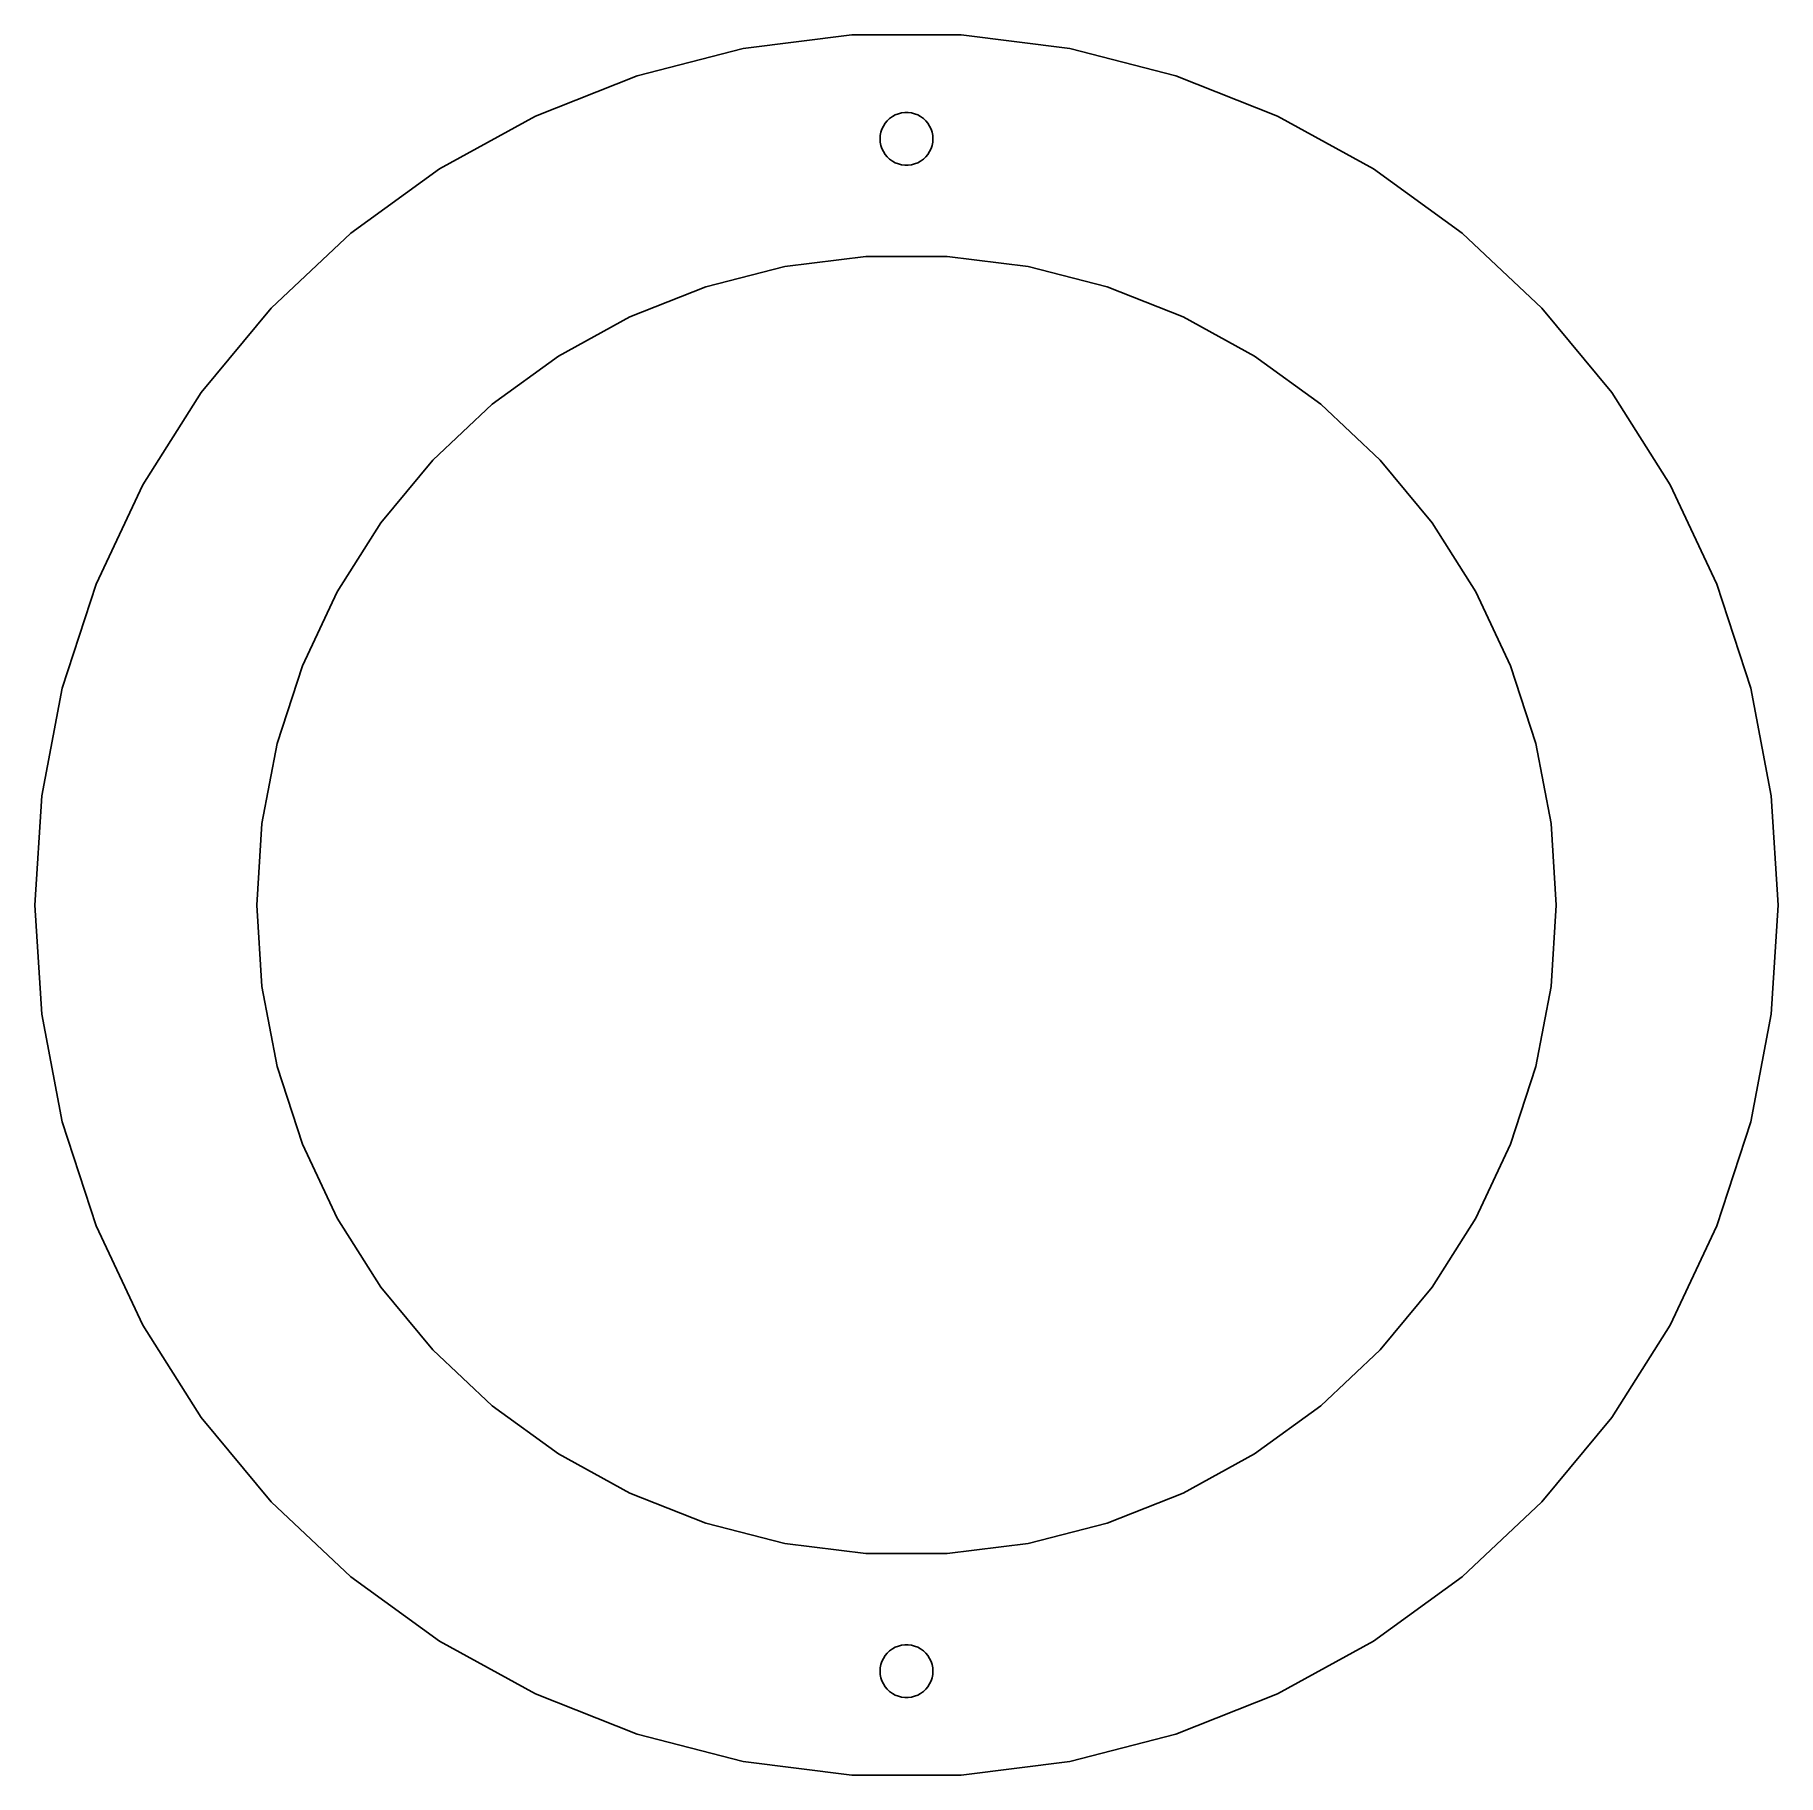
# Model space of a CAD drawing. Header units: metres. Extents: x -82 to 82, y -82 to 82.
import ezdxf

# ---------------------------------------------------------------- set-up
doc = ezdxf.new("R2010")
doc.units = ezdxf.units.M

msp = doc.modelspace()

# ---------------------------------------------------------------- linework, layer by layer
for p, q in [((-15.459, 81.0387), (-25.4939, 78.4622)), ((-5.18021, 82.3372), (-15.459, 81.0387)), ((5.18021, 82.3372), (-5.18021, 82.3372)), ((15.459, 81.0387), (5.18021, 82.3372)), ((25.4939, 78.4622), (15.459, 81.0387)), ((-25.4939, 78.4622), (-35.1268, 74.6482)), ((35.1268, 74.6482), (25.4939, 78.4622)), ((-35.1268, 74.6482), (-44.2057, 69.657)), ((-1.82242, 74.2114), (-1.59355, 74.4263)), ((-1.59355, 74.4263), (-1.33955, 74.6108)), ((-1.33955, 74.6108), (-1.06444, 74.7621)), ((-1.06444, 74.7621), (-0.772537, 74.8776)), ((-0.772537, 74.8776), (-0.468445, 74.9557)), ((-0.468445, 74.9557), (-0.156967, 74.9951)), ((-0.156967, 74.9951), (0.156967, 74.9951)), ((0.156967, 74.9951), (0.468445, 74.9557)), ((0.468445, 74.9557), (0.772537, 74.8776)), ((0.772537, 74.8776), (1.06444, 74.7621)), ((1.06444, 74.7621), (1.33955, 74.6108)), ((1.33955, 74.6108), (1.59355, 74.4263)), ((1.59355, 74.4263), (1.82242, 74.2114)), ((44.2057, 69.657), (35.1268, 74.6482)), ((-2.5, 72.5), (-2.48029, 72.8133)), ((-2.48029, 72.8133), (-2.42145, 73.1217)), ((-2.42145, 73.1217), (-2.32443, 73.4203)), ((-2.32443, 73.4203), (-2.19077, 73.7044)), ((-2.19077, 73.7044), (-2.02254, 73.9695)), ((-2.02254, 73.9695), (-1.82242, 74.2114)), ((1.82242, 74.2114), (2.02254, 73.9695)), ((2.02254, 73.9695), (2.19077, 73.7044)), ((2.19077, 73.7044), (2.32443, 73.4203)), ((2.32443, 73.4203), (2.42145, 73.1217)), ((2.42145, 73.1217), (2.48029, 72.8133)), ((2.48029, 72.8133), (2.5, 72.5)), ((-2.48029, 72.1867), (-2.5, 72.5)), ((-2.42145, 71.8783), (-2.48029, 72.1867)), ((-2.32443, 71.5797), (-2.42145, 71.8783)), ((-2.19077, 71.2956), (-2.32443, 71.5797)), ((-2.02254, 71.0305), (-2.19077, 71.2956)), ((-1.82242, 70.7886), (-2.02254, 71.0305)), ((2.02254, 71.0305), (1.82242, 70.7886)), ((2.19077, 71.2956), (2.02254, 71.0305)), ((2.32443, 71.5797), (2.19077, 71.2956)), ((2.42145, 71.8783), (2.32443, 71.5797)), ((2.48029, 72.1867), (2.42145, 71.8783)), ((2.5, 72.5), (2.48029, 72.1867)), ((-44.2057, 69.657), (-52.5875, 63.5673)), ((-1.59355, 70.5737), (-1.82242, 70.7886)), ((-1.33955, 70.3892), (-1.59355, 70.5737)), ((-1.06444, 70.2379), (-1.33955, 70.3892)), ((-0.772537, 70.1223), (-1.06444, 70.2379)), ((-0.468445, 70.0443), (-0.772537, 70.1223)), ((-0.156967, 70.0049), (-0.468445, 70.0443)), ((0.156967, 70.0049), (-0.156967, 70.0049)), ((0.468445, 70.0443), (0.156967, 70.0049)), ((0.772537, 70.1223), (0.468445, 70.0443)), ((1.06444, 70.2379), (0.772537, 70.1223)), ((1.33955, 70.3892), (1.06444, 70.2379)), ((1.59355, 70.5737), (1.33955, 70.3892)), ((1.82242, 70.7886), (1.59355, 70.5737)), ((52.5875, 63.5673), (44.2057, 69.657)), ((-52.5875, 63.5673), (-60.1399, 56.4751)), ((60.1399, 56.4751), (52.5875, 63.5673)), ((-11.5239, 60.4107), (-3.8616, 61.3786)), ((-3.8616, 61.3786), (3.8616, 61.3786)), ((3.8616, 61.3786), (11.5239, 60.4107)), ((-19.0045, 58.49), (-11.5239, 60.4107)), ((11.5239, 60.4107), (19.0045, 58.49)), ((-26.1854, 55.6469), (-19.0045, 58.49)), ((19.0045, 58.49), (26.1854, 55.6469)), ((-60.1399, 56.4751), (-66.7439, 48.4923)), ((66.7439, 48.4923), (60.1399, 56.4751)), ((-32.9533, 51.9262), (-26.1854, 55.6469)), ((26.1854, 55.6469), (32.9533, 51.9262)), ((-39.2016, 47.3866), (-32.9533, 51.9262)), ((32.9533, 51.9262), (39.2016, 47.3866)), ((-66.7439, 48.4923), (-72.2953, 39.7447)), ((72.2953, 39.7447), (66.7439, 48.4923)), ((-44.8316, 42.0996), (-39.2016, 47.3866)), ((39.2016, 47.3866), (44.8316, 42.0996)), ((-49.7545, 36.1488), (-44.8316, 42.0996)), ((44.8316, 42.0996), (49.7545, 36.1488)), ((-72.2953, 39.7447), (-76.7066, 30.3703)), ((76.7066, 30.3703), (72.2953, 39.7447)), ((-53.8929, 29.6278), (-49.7545, 36.1488)), ((49.7545, 36.1488), (53.8929, 29.6278)), ((-76.7066, 30.3703), (-79.9081, 20.5169)), ((79.9081, 20.5169), (76.7066, 30.3703)), ((-57.1812, 22.6396), (-53.8929, 29.6278)), ((53.8929, 29.6278), (57.1812, 22.6396)), ((-59.5679, 15.2944), (-57.1812, 22.6396)), ((57.1812, 22.6396), (59.5679, 15.2944)), ((-79.9081, 20.5169), (-81.8495, 10.34)), ((81.8495, 10.34), (79.9081, 20.5169)), ((-61.015, 7.70799), (-59.5679, 15.2944)), ((59.5679, 15.2944), (61.015, 7.70799)), ((-81.8495, 10.34), (-82.5, 0)), ((82.5, 0), (81.8495, 10.34)), ((-61.5, 0), (-61.015, 7.70799)), ((61.015, 7.70799), (61.5, 0)), ((-82.5, 0), (-81.8495, -10.34)), ((-61.015, -7.70799), (-61.5, 0)), ((61.5, 0), (61.015, -7.70799)), ((81.8495, -10.34), (82.5, 0)), ((-59.5679, -15.2944), (-61.015, -7.70799)), ((61.015, -7.70799), (59.5679, -15.2944)), ((-81.8495, -10.34), (-79.9081, -20.5169)), ((79.9081, -20.5169), (81.8495, -10.34)), ((-57.1812, -22.6396), (-59.5679, -15.2944)), ((59.5679, -15.2944), (57.1812, -22.6396)), ((-79.9081, -20.5169), (-76.7066, -30.3703)), ((76.7066, -30.3703), (79.9081, -20.5169)), ((-53.8929, -29.6278), (-57.1812, -22.6396)), ((57.1812, -22.6396), (53.8929, -29.6278)), ((-49.7545, -36.1488), (-53.8929, -29.6278)), ((53.8929, -29.6278), (49.7545, -36.1488)), ((-76.7066, -30.3703), (-72.2953, -39.7447)), ((72.2953, -39.7447), (76.7066, -30.3703)), ((-44.8316, -42.0996), (-49.7545, -36.1488)), ((49.7545, -36.1488), (44.8316, -42.0996)), ((-72.2953, -39.7447), (-66.7439, -48.4923)), ((66.7439, -48.4923), (72.2953, -39.7447)), ((-39.2016, -47.3866), (-44.8316, -42.0996)), ((44.8316, -42.0996), (39.2016, -47.3866)), ((-32.9533, -51.9262), (-39.2016, -47.3866)), ((39.2016, -47.3866), (32.9533, -51.9262)), ((-66.7439, -48.4923), (-60.1399, -56.4751)), ((60.1399, -56.4751), (66.7439, -48.4923)), ((-26.1854, -55.6469), (-32.9533, -51.9262)), ((32.9533, -51.9262), (26.1854, -55.6469)), ((-19.0045, -58.49), (-26.1854, -55.6469)), ((26.1854, -55.6469), (19.0045, -58.49)), ((-60.1399, -56.4751), (-52.5875, -63.5673)), ((52.5875, -63.5673), (60.1399, -56.4751)), ((-11.5239, -60.4107), (-19.0045, -58.49)), ((19.0045, -58.49), (11.5239, -60.4107)), ((-3.8616, -61.3786), (-11.5239, -60.4107)), ((11.5239, -60.4107), (3.8616, -61.3786)), ((3.8616, -61.3786), (-3.8616, -61.3786)), ((-52.5875, -63.5673), (-44.2057, -69.657)), ((44.2057, -69.657), (52.5875, -63.5673)), ((-44.2057, -69.657), (-35.1268, -74.6482)), ((-2.02254, -71.0305), (-1.82242, -70.7886)), ((-1.82242, -70.7886), (-1.59355, -70.5737)), ((-1.59355, -70.5737), (-1.33955, -70.3892)), ((-1.33955, -70.3892), (-1.06444, -70.2379)), ((-1.06444, -70.2379), (-0.772537, -70.1223)), ((-0.772537, -70.1223), (-0.468445, -70.0443)), ((-0.468445, -70.0443), (-0.156967, -70.0049)), ((-0.156967, -70.0049), (0.156967, -70.0049)), ((0.156967, -70.0049), (0.468445, -70.0443)), ((0.468445, -70.0443), (0.772537, -70.1223)), ((0.772537, -70.1223), (1.06444, -70.2379)), ((1.06444, -70.2379), (1.33955, -70.3892)), ((1.33955, -70.3892), (1.59355, -70.5737)), ((1.59355, -70.5737), (1.82242, -70.7886)), ((1.82242, -70.7886), (2.02254, -71.0305)), ((35.1268, -74.6482), (44.2057, -69.657)), ((-2.5, -72.5), (-2.48029, -72.1867)), ((-2.48029, -72.8133), (-2.5, -72.5)), ((-2.48029, -72.1867), (-2.42145, -71.8783)), ((-2.42145, -71.8783), (-2.32443, -71.5797)), ((-2.32443, -71.5797), (-2.19077, -71.2956)), ((-2.19077, -71.2956), (-2.02254, -71.0305)), ((2.02254, -71.0305), (2.19077, -71.2956)), ((2.19077, -71.2956), (2.32443, -71.5797)), ((2.32443, -71.5797), (2.42145, -71.8783)), ((2.42145, -71.8783), (2.48029, -72.1867)), ((2.48029, -72.1867), (2.5, -72.5)), ((2.5, -72.5), (2.48029, -72.8133)), ((-2.42145, -73.1217), (-2.48029, -72.8133)), ((-2.32443, -73.4203), (-2.42145, -73.1217)), ((-2.19077, -73.7044), (-2.32443, -73.4203)), ((-2.02254, -73.9695), (-2.19077, -73.7044)), ((-1.82242, -74.2114), (-2.02254, -73.9695)), ((-1.59355, -74.4263), (-1.82242, -74.2114)), ((1.82242, -74.2114), (1.59355, -74.4263)), ((2.02254, -73.9695), (1.82242, -74.2114)), ((2.19077, -73.7044), (2.02254, -73.9695)), ((2.32443, -73.4203), (2.19077, -73.7044)), ((2.42145, -73.1217), (2.32443, -73.4203)), ((2.48029, -72.8133), (2.42145, -73.1217)), ((-35.1268, -74.6482), (-25.4939, -78.4622)), ((-1.33955, -74.6108), (-1.59355, -74.4263)), ((-1.06444, -74.7621), (-1.33955, -74.6108)), ((-0.772537, -74.8776), (-1.06444, -74.7621)), ((-0.468445, -74.9557), (-0.772537, -74.8776)), ((-0.156967, -74.9951), (-0.468445, -74.9557)), ((0.156967, -74.9951), (-0.156967, -74.9951)), ((0.468445, -74.9557), (0.156967, -74.9951)), ((0.772537, -74.8776), (0.468445, -74.9557)), ((1.06444, -74.7621), (0.772537, -74.8776)), ((1.33955, -74.6108), (1.06444, -74.7621)), ((1.59355, -74.4263), (1.33955, -74.6108)), ((25.4939, -78.4622), (35.1268, -74.6482)), ((-25.4939, -78.4622), (-15.459, -81.0387)), ((15.459, -81.0387), (25.4939, -78.4622)), ((-15.459, -81.0387), (-5.18021, -82.3372)), ((-5.18021, -82.3372), (5.18021, -82.3372)), ((5.18021, -82.3372), (15.459, -81.0387))]:
    msp.add_line(p, q)

doc.saveas('drawing.dxf')
